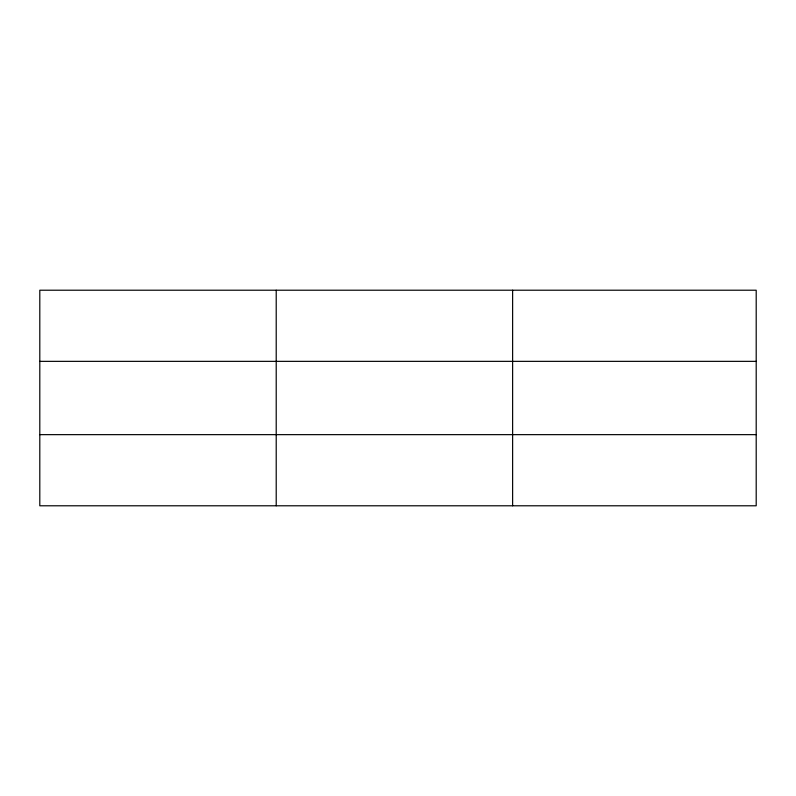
<?xml version="1.0" encoding="UTF-8"?>
<svg xmlns="http://www.w3.org/2000/svg" width="796" height="796" viewBox="0 0 796 796"><rect width="100%" height="100%" fill="white"/><g stroke="black" fill="none" stroke-linecap="round" stroke-linejoin="round"><path stroke-width="1.19" d="M276.212 290.212L276.212 505.788M512.624 290.212L512.624 505.788M756.2 361.354L756.2 290.212L39.8 290.212L39.8 505.788L756.2 505.788L756.2 361.354L39.8 361.354M39.8 434.646L756.2 434.646"/></g></svg>
